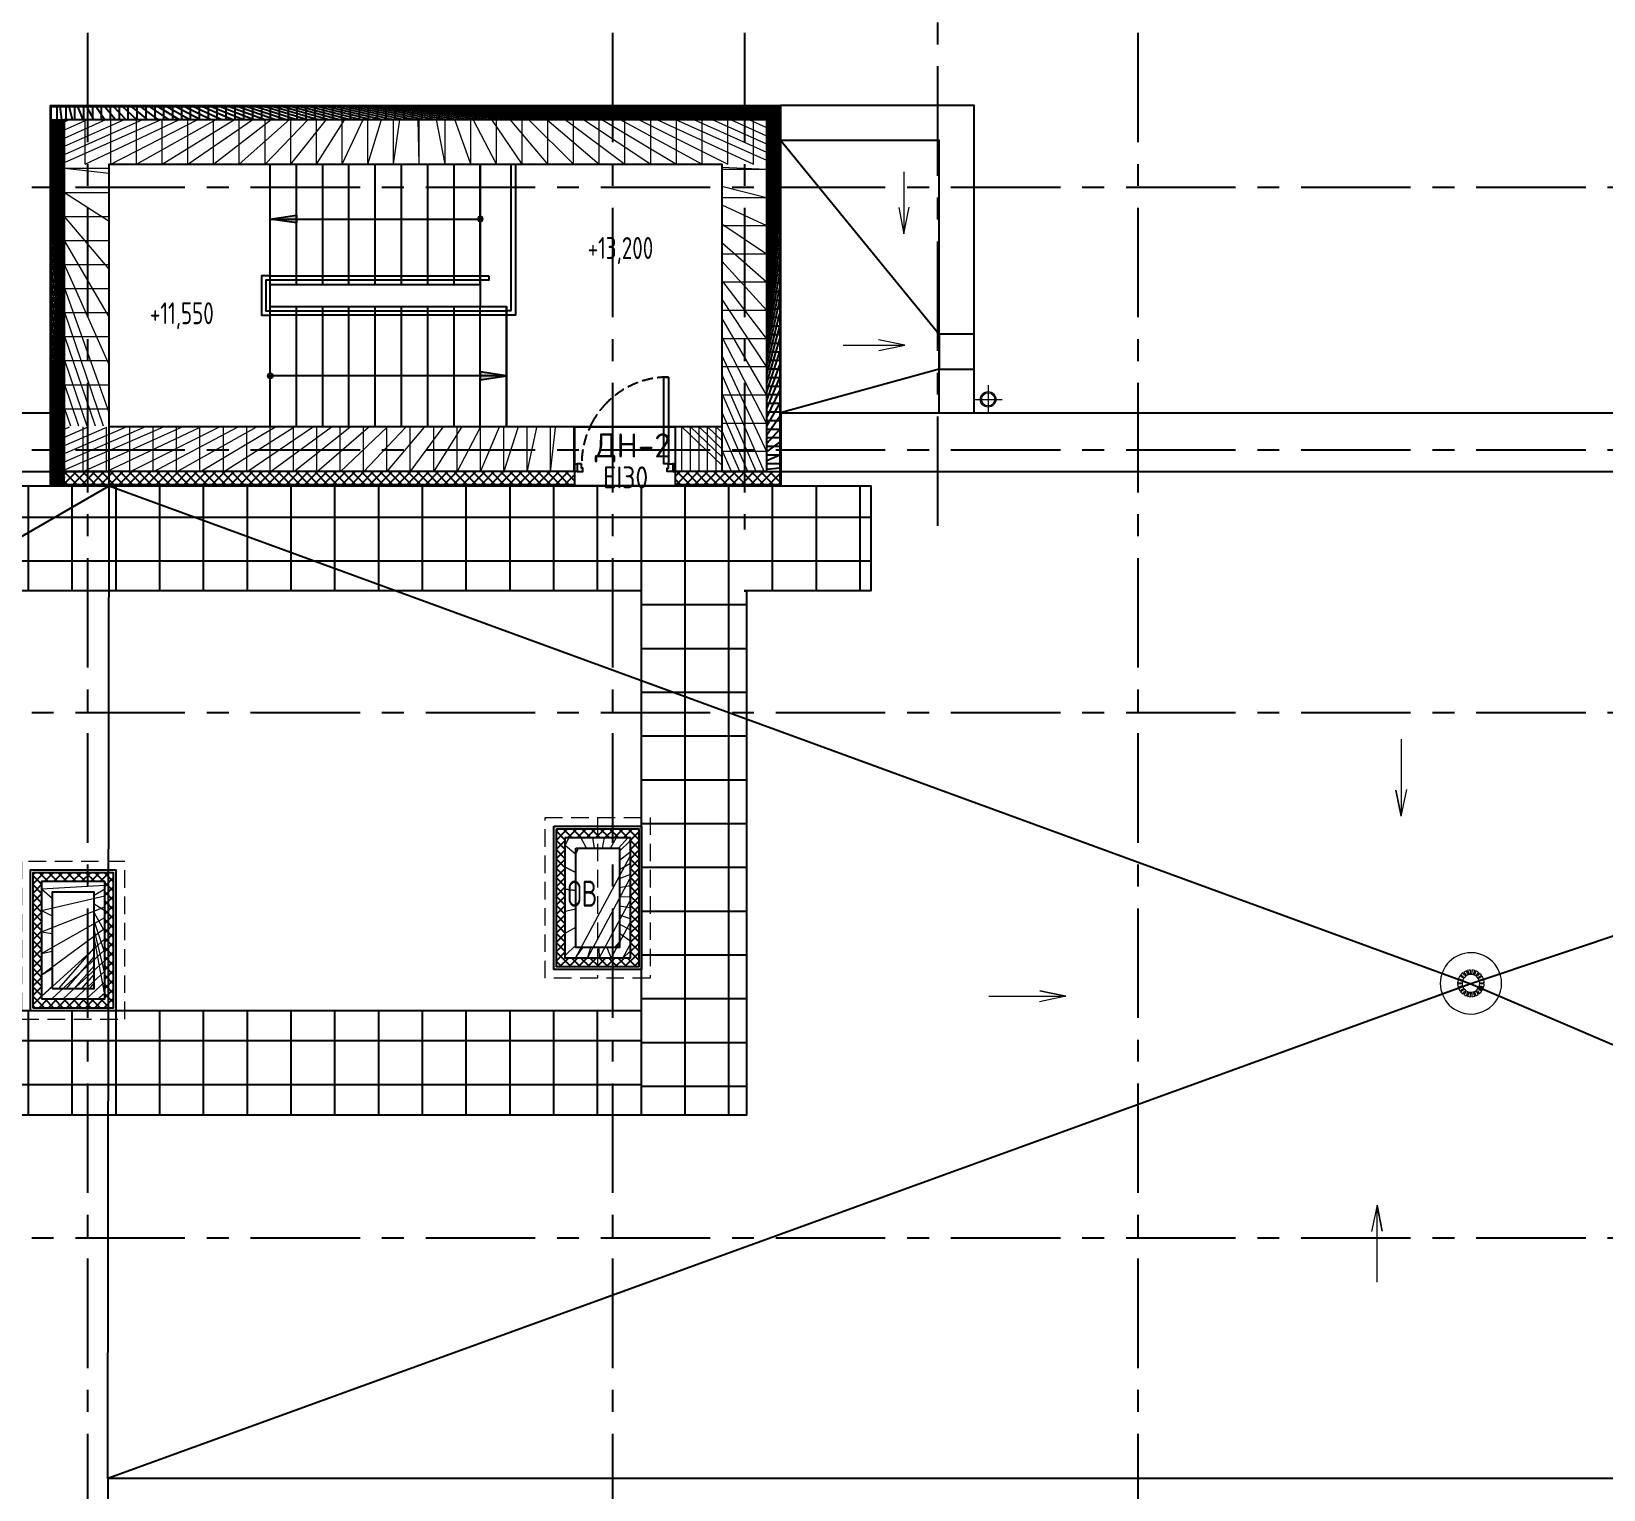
# Model space of a CAD drawing. Header units: millimetres. Extents: x -106726 to 8952771, y -150083 to 686385.
# Drawn here: x 22933 to 40890, y 660520 to 677172 of the extents above; entities that cross this region are included whole.
import ezdxf
from ezdxf import colors
from ezdxf.entities.mleader import LeaderData, LeaderLine
from ezdxf.math import Vec2, Vec3

# ---------------------------------------------------------------- set-up
doc = ezdxf.new("R2010")
doc.units = ezdxf.units.MM
for name, pattern in [('CENTER', [2, 1.25, -0.25, 0.25, -0.25]), ('HIDDEN', [6, 4, -2]), ('ГОСТ 2.303 4', [7, 5, -2, 0])]:
    doc.linetypes.add(name, pattern=pattern)
for name, color, linetype, lineweight in [('18_АР_Водостоки', 7, 'Continuous', 18), ('АР_тонкая линия', 250, 'Continuous', 0), ('ОБОРУДОВАНИЕ', 253, 'Continuous', 5)]:
    doc.layers.add(name, color=color, linetype=linetype, lineweight=lineweight)
doc.styles.add('ICOCPEUR', font='isocpeur.ttf')
doc.styles.add('ISOCPEUR', font='isocpeur.ttf', dxfattribs={"width": 0.7})
doc.styles.add('ISOCPEUR_2', font='isocpeur.ttf', dxfattribs={"width": 0.9, "height": 300})
doc.styles.add('PDF ISOCPEUR', font='isocpeur.ttf')
doc.styles.add('ГОСТ 2.304', font='isocpeur.ttf', dxfattribs={"width": 0.7})
pattern_1 = [(315, (-327915.1145433905, 544794.3175416476), (53.03300858899107, 53.03300858899106), []), (45, (-327915.1145433905, 544794.3175416476), (-53.03300858899105, 53.03300858899107), [])]
pattern_2 = [(90, (480899.0754800076, 687126.5060687058), (-500.0000000000001, 0), []), (180, (480899.0754800076, 687126.5060687058), (-2.842170943040401e-14, -500), [])]

# ---------------------------------------------------------------- blocks, each defined once
blk = doc.blocks.new('A$C6f2de472')
at = {"layer": 'АР_тонкая линия', "color": 8, "ltscale": 100}
for p, q in [((54.57592772785574, -74.7079406324774), (54.57592772785574, -576.5265344174259)), ((54.57592772785574, -576.5265344174259), (20.69524945132434, -407.2409241124988)), ((20.69524945132434, -407.2409241124988), (54.57592772785574, -576.5265344174259)), ((54.57592772785574, -576.5265344174259), (91.53404689393938, -404.1629426884465))]:
    blk.add_line(p, q, dxfattribs=at)
blk = doc.blocks.new('M_Сток крыши - Сетчатый фильтр 380 мм - Слив 200 мм 2-3193379-Кровля')
at = {"layer": 'ОБОРУДОВАНИЕ', "color": 8, "flags": 128}
for points in [[(-152.1267350446647, 9.122306980374313), (-132.0912406071403, 9.122306980374326), (-112.0431549439181, 9.122306980374303)], [(-108.0011237287316, 31.18721417121553), (-127.0242874497429, 37.36821474883533), (-146.0454781264287, 43.54857424549225)], [(-141.9117846506028, 55.55902606483295), (-122.8580928793034, 49.36810632238699), (-103.7927820662061, 43.17341132440949)], [(-93.29816158142222, 62.7083574968748), (-109.4818746132008, 74.46651327549654), (-125.6635339249483, 86.22317693917506)], [(-118.0473051375903, 96.38772613638803), (-101.842131428712, 84.6139782631736), (-85.62792629529227, 72.83366867594135)], [(-69.83589882673962, 88.08991025929144), (-81.59615471404025, 104.2765138426867), (-93.35443870569411, 120.4604033445647)], [(-83.00003154254765, 127.8153150601544), (-71.22933750466267, 111.6143445950117), (-59.45298972975287, 95.40559242844496)], [(-39.9207528530546, 105.0867191707603), (-46.10509601334157, 124.1201703034178), (-52.28803434348071, 143.149297813457)], [(-40.18753608133889, 147.0058568346927), (-34.00116822601166, 127.9661743314419), (-27.81237822599808, 108.9190372333652)], [(-6.349999999993059, 112.2344089592399), (-6.349999999993055, 132.2540697534665), (-6.349999999993071, 152.2676508651532)], [(6.350000000006943, 152.2676508651542), (6.350000000006918, 132.2540697534677), (6.350000000006937, 112.2344089592412)], [(27.81237822601391, 108.9190372333708), (34.00116822602754, 127.9661743314477), (40.18753608135481, 147.0058568346986)], [(52.28803434349719, 143.1492978134647), (46.10509601335808, 124.1201703034257), (39.92075285307115, 105.0867191707683)], [(59.45298972977421, 95.40559242845515), (71.22933750468407, 111.6143445950221), (83.00003154256913, 127.8153150601649)], [(93.35443870571662, 120.4604033445765), (81.5961547140628, 104.2765138426985), (69.83589882676223, 88.08991025930342)], [(85.62792629532089, 72.83366867595203), (101.8421314287408, 84.61397826318435), (118.0473051376191, 96.38772613639888)], [(125.6635339249781, 86.22317693918657), (109.4818746132306, 74.46651327550809), (93.29816158145213, 62.70835749688639)], [(103.792782066241, 43.17341132441629), (122.8580928793384, 49.36810632239381), (141.9117846506378, 55.55902606483986)], [(146.0454781264642, 43.54857424549932), (127.0242874497785, 37.36821474884241), (108.0011237287673, 31.18721417122258)], [(112.0431549439558, 9.122306980374242), (132.091240607178, 9.12230698037424), (152.1267350447024, 9.122306980374237)], [(-112.356954244448, -3.577693019625703), (-132.3584398310157, -3.577693019625699), (-152.3579998314883, -3.577693019625695)], [(-147.4658216370705, -38.46545786676792), (-128.4121298657711, -32.27453812432185), (-109.3468190526738, -26.07984312634433)], [(-105.7061290580764, -38.25048148704755), (-124.7292927790876, -44.43148206466737), (-143.7504834557733, -50.61184156132428)], [(-128.1487984605835, -82.48421335690901), (-111.9436247517052, -70.71046548369449), (-95.7294196182853, -58.93015589646215)], [(-88.46990949618774, -69.35387637452017), (-104.6536225279662, -81.11203215314181), (-120.8352818397137, -92.8686958168203)], [(-95.91116798998836, -118.4348253462578), (-84.14047395210329, -102.233854881115), (-72.3641261771934, -86.02510271454811)], [(-62.19800361705781, -93.63916595362517), (-73.95825950435832, -109.8257695370203), (-85.71654349601214, -126.0096590388982)], [(-53.89547499619336, -142.5518774865482), (-47.70910714086607, -123.5121949832972), (-41.52031714085241, -104.4650578852204)], [(-29.47185625401281, -108.4817714797415), (-35.65619941429974, -127.5152226123989), (-41.83913774443886, -146.5443501224379)], [(-6.349999999993074, -152.2676508652035), (-6.349999999993042, -132.2540697535169), (-6.349999999993062, -112.2344089592902)], [(6.350000000006934, -112.2344089592915), (6.350000000006931, -132.2540697535181), (6.350000000006942, -152.2676508652045)], [(41.83913774445471, -146.5443501224441), (35.65619941431555, -127.515222612405), (29.4718562540286, -108.4817714797474)], [(41.52031714086893, -104.4650578852287), (47.70910714088253, -123.5121949833054), (53.89547499620974, -142.5518774865562)], [(85.71654349603381, -126.009659038909), (73.95825950437997, -109.825769537031), (62.19800361707931, -93.63916595363574)], [(72.3641261772162, -86.02510271456046), (84.14047395212596, -102.2338548811273), (95.91116799001092, -118.4348253462699)], [(120.8352818397427, -92.86869581683132), (104.6536225279952, -81.11203215315281), (88.46990949621667, -69.35387637453108)], [(95.7294196183155, -58.93015589647398), (111.9436247517352, -70.7104654837063), (128.1487984606135, -82.48421335692073)], [(143.7504834558084, -50.61184156133116), (124.7292927791227, -44.43148206467424), (105.7061290581114, -38.25048148705444)], [(109.3468190527096, -26.07984312635145), (128.4121298658068, -32.27453812432894), (147.4658216371062, -38.46545786677496)], [(152.3579998315258, -3.577693019625746), (132.3584398310532, -3.577693019625791), (112.3569542444855, -3.577693019625767)]]:
    blk.add_lwpolyline(points, dxfattribs=at)
at = {"layer": 'ОБОРУДОВАНИЕ', "color": 8}
for centre, radius, start, end in [((1.867945798039727e-11, -2.528863876118112e-11), 350.0000000000003, 359.9999999999996, 179.9999999999998), ((1.884542567571339e-11, -2.517666075618763e-11), 152.4, 163.3962075109842, 176.5683575503843), ((1.884542567571339e-11, -2.517666075618763e-11), 152.3999999999999, 145.5442994120852, 158.6194600011817), ((1.884542567571339e-11, -2.517666075618763e-11), 152.3999999999999, 127.7749788777989, 140.7677499933545), ((1.884542567571339e-11, -2.517666075618763e-11), 112.4139006281505, 175.3453706261629, 179.9999999999995), ((1.884542567571339e-11, -2.517666075618763e-11), 112.4139006281506, 157.4147534860918, 163.8930014678603), ((1.884542567571339e-11, -2.517666075618763e-11), 101.6, 359.9999999999992, 179.9999999999994), ((1.884542567571339e-11, -2.517666075618763e-11), 112.4139006281506, 139.6160726103257, 146.0938257661134), ((1.884542567571339e-11, -2.517666075618763e-11), 152.3999999999999, 110.0656934125596, 122.9986742789652), ((1.884542567571339e-11, -2.517666075618763e-11), 112.4139006281506, 121.92952745044, 128.4066691250171), ((1.884542567571339e-11, -2.517666075618763e-11), 152.3999999999999, 92.38801546327326, 105.2895868495749), ((1.884542567571339e-11, -2.517666075618763e-11), 112.4139006281506, 104.3243310625686, 110.8009781656915), ((1.884542567571339e-11, -2.517666075618763e-11), 112.4139006281505, 86.76177088817388, 93.23822911183754), ((1.884542567571339e-11, -2.517666075618763e-11), 152.4, 74.71041315043354, 87.61198453673569), ((1.884542567571339e-11, -2.517666075618763e-11), 112.4139006281505, 69.1990218343196, 75.67566893744245), ((1.884542567571339e-11, -2.517666075618763e-11), 152.4000000000001, 57.00132572104204, 69.93430658744889), ((1.884542567571339e-11, -2.517666075618763e-11), 112.4139006281505, 51.59333087499237, 58.07047254956947), ((1.884542567571339e-11, -2.517666075618763e-11), 112.4139006281504, 33.90617423389321, 40.38392738968094), ((1.884542567571339e-11, -2.517666075618763e-11), 152.4000000000001, 39.2322500066509, 52.2250211222084), ((1.884542567571339e-11, -2.517666075618763e-11), 112.4139006281505, 16.10699853214306, 22.58524651391154), ((1.884542567571339e-11, -2.517666075618763e-11), 112.4139006281506, 359.9999999999989, 4.654629373836194), ((1.884542567571339e-11, -2.517666075618763e-11), 152.4000000000001, 21.38053999882107, 34.45570058792016), ((1.884542567571339e-11, -2.517666075618763e-11), 152.4, 3.43164244961575, 16.60379248901856), ((1.867945798039727e-11, -2.528863876118112e-11), 350.0000000000003, 179.9999999999998, 359.9999999999989), ((1.874390688234167e-11, -2.517666075618763e-11), 152.4, 181.345180730763, 194.6194600011786), ((1.874390688234167e-11, -2.517666075618763e-11), 152.4000000000001, 199.3962075109811, 212.7677499933488), ((1.874390688234167e-11, -2.517666075618763e-11), 152.4000000000001, 217.5442994120796, 230.9986742789577), ((1.874390688234167e-11, -2.517666075618763e-11), 112.4139006281506, 179.999999999999, 181.823807644696), ((1.874390688234167e-11, -2.517666075618763e-11), 112.4139006281505, 193.4147534860877, 199.8930014678562), ((1.874390688234167e-11, -2.517666075618763e-11), 101.6, 179.9999999999994, 359.9999999999989), ((1.874390688234167e-11, -2.517666075618763e-11), 112.4139006281505, 211.6160726103183, 218.093825766106), ((1.874390688234167e-11, -2.517666075618763e-11), 152.4, 235.7749788777913, 249.2895868495662), ((1.874390688234167e-11, -2.517666075618763e-11), 112.4139006281504, 229.9295274504297, 236.4066691250069), ((1.874390688234167e-11, -2.517666075618763e-11), 152.4, 254.0656934125508, 267.6119845367264), ((1.874390688234167e-11, -2.517666075618763e-11), 112.4139006281505, 248.3243310625568, 254.8009781656796), ((1.874390688234167e-11, -2.517666075618763e-11), 112.4139006281505, 266.7617708881618, 273.2382291118254), ((1.874390688234167e-11, -2.517666075618763e-11), 152.3999999999999, 272.388015463264, 285.9343065874401), ((1.874390688234167e-11, -2.517666075618763e-11), 112.4139006281506, 285.1990218343078, 291.6756689374307), ((1.874390688234167e-11, -2.517666075618763e-11), 152.3999999999999, 290.7104131504247, 304.2250211222008), ((1.874390688234167e-11, -2.517666075618763e-11), 112.4139006281506, 303.5933308749821, 310.0704725495593), ((1.874390688234167e-11, -2.517666075618763e-11), 112.4139006281506, 321.9061742338857, 328.3839273896735), ((1.874390688234167e-11, -2.517666075618763e-11), 152.3999999999999, 309.0013257210344, 322.4557005879145), ((1.874390688234167e-11, -2.517666075618763e-11), 112.4139006281506, 340.106998532139, 346.5852465139075), ((1.874390688234167e-11, -2.517666075618763e-11), 112.4139006281505, 358.1761923553028, 359.9999999999989), ((1.874390688234167e-11, -2.517666075618763e-11), 152.3999999999999, 327.2322500066453, 340.6037924890154), ((1.874390688234167e-11, -2.517666075618763e-11), 152.4, 345.3805399988179, 358.6548192692363)]:
    blk.add_arc(centre, radius, start, end, dxfattribs=at)
blk = doc.blocks.new('*U317')
h = blk.add_hatch(color=8)
h.dxf.hatch_style = 1
edge = h.paths.add_edge_path()
edge.add_arc((0, 0), 27.57096445283373, 359.64, 719.6400000000001)
h = blk.add_hatch(color=8)
h.dxf.hatch_style = 1
h.paths.add_polyline_path([(2099.999999999992, -44.26795582287014), (2099.999999999992, 44.2679558226373), (2399.999999999992, 0)])
at = {"color": 8}
blk.add_line((2399.999999999992, 0), (0, 0), dxfattribs=at)
blk.add_lwpolyline([(2099.999999999992, 44.2679558226373), (2099.999999999992, -44.26795582287014), (2399.999999999992, 0), (2099.999999999992, 44.2679558226373)], dxfattribs=at)
blk.add_circle((0, 0), 27.57096445283373, dxfattribs=at)
blk = doc.blocks.new('*U318')
h = blk.add_hatch(color=8)
h.dxf.hatch_style = 1
edge = h.paths.add_edge_path()
edge.add_arc((0, 0), 27.57096445283373, 359.64, 719.6400000000001)
h = blk.add_hatch(color=8)
h.dxf.hatch_style = 1
h.paths.add_polyline_path([(2398.329692886415, -44.26795582287014), (2398.329692886415, 44.2679558226373), (2698.329692886415, 0)])
at = {"color": 8}
blk.add_line((2698.329692886415, 0), (0, 0), dxfattribs=at)
blk.add_lwpolyline([(2398.329692886415, 44.2679558226373), (2398.329692886415, -44.26795582287014), (2698.329692886415, 0), (2398.329692886415, 44.2679558226373)], dxfattribs=at)
blk.add_circle((0, 0), 27.57096445283373, dxfattribs=at)
blk = doc.blocks.new('_DotSmall')
at = {"color": 8, "linetype": 'ByBlock', "const_width": 0.5}
blk.add_lwpolyline([(-0.0625, 0, 1), (0.0625, 0, 1)], format="xyb", close=True, dxfattribs=at)
blk = doc.blocks.new('дверь металл1_преобразован_в_статический_25')
at = {"color": 8}
for points in [[(0, 0), (20, -2.906988696383495e-15), (20.00000000000001, 69.99999999999727), (1.017446043734183e-14, 69.99999999999727)], [(60, -8.720966089150483e-15), (20, -2.906988696383495e-15), (20.00000000000001, 69.99999999999727), (70, 69.99999999999727), (70.00000000000003, 39.99999999999999), (60.00000000000001, 39.99999999999089)], [(59.99999999999358, -779.9999999999909), (60, 9.086226051640133e-12), (99.9999999999909, 9.080412074247366e-12), (99.99999999998815, -779.9999999999909)], [(840, -2.877703828499986e-12), (880, -2.883517805892753e-12), (880, 69.99999999999442), (830, 69.9999999999944), (830, 39.99999999999712), (840, 39.99999999998802)], [(900, -2.886424794589137e-12), (880, -2.883517805892753e-12), (880, 69.99999999999442), (900, 69.99999999999439)]]:
    blk.add_lwpolyline(points, close=True, dxfattribs=at)
at = {"color": 8, "linetype": 'ГОСТ 2.303 4', "ltscale": 20}
for centre, start, end in [((59.99999999996495, 1.432045261082039e-11), 330.0000000000001, 1.057255354117103e-12), ((59.99999999996845, 4.042872454068628e-11), 314.9999999999994, 329.9999999999988), ((59.99999999998931, 4.447217112182948e-11), 270.0000000000007, 315)]:
    blk.add_arc(centre, 780.0000000000351, start, end, dxfattribs=at)
blk = doc.blocks.new('A$C1f3596d3')
at = {"layer": 'АР_тонкая линия', "color": 8, "ltscale": 100}
for p, q in [((-705.4581684663426, -134.1654006506724), (0, -134.1654006507306)), ((0, -134.1654006507306), (-301.0970464455895, -71.90486985704047)), ((-298.0691243647016, -189.8405009356502), (0, -134.1654006507306))]:
    blk.add_line(p, q, dxfattribs=at)
blk = doc.blocks.new('A$C28161c4d')
at = {"layer": 'АР_тонкая линия', "color": 8, "ltscale": 100}
for p, q in [((537.9767966398504, 158.306513834832), (236.8797501942609, 220.5670446285221)), ((-167.4813718264922, 158.3065138348902), (537.9767966398504, 158.306513834832)), ((239.9076722751488, 98.27470205977443), (537.9767966398504, 158.306513834832))]:
    blk.add_line(p, q, dxfattribs=at)
blk = doc.blocks.new('A$Cbcf6c787')
at = {"layer": '18_АР_Водостоки', "color": 8}
for p, q in [((-161.9729020617669, 0), (161.9729020617669, 0)), ((0, 161.9729020618834), (0, -161.9729020618834))]:
    blk.add_line(p, q, dxfattribs=at)
for radius in [88.3033246983716, 75]:
    blk.add_circle((0, 0), radius, dxfattribs=at)

msp = doc.modelspace()

# ---------------------------------------------------------------- hatches: boundary and pattern name
h = msp.add_hatch()
h.set_pattern_fill('ANSI37', color=256, scale=600, angle=270)
h.set_pattern_definition([(315, (-936172898.4294969, 8364058982.5), (53.03300858899107, 53.03300858899106), []), (44.99999999999999, (-936172898.4294969, 8364058982.5), (-53.03300858899105, 53.03300858899107), [])])
h.paths.add_polyline_path([(23158.89326688694, 676316.0451251422), (31480.98351717088, 676316.0451251422), (31480.98351717088, 676165.0000000002), (23158.89326688694, 676165.0000000002)])
h = msp.add_hatch()
h.set_pattern_fill('ANSI37', color=256, scale=600, angle=270)
h.set_pattern_definition([(315, (-936173198.4294969, 8364058982.5), (53.03300858899107, 53.03300858899106), []), (44.99999999999999, (-936173198.4294969, 8364058982.5), (-53.03300858899105, 53.03300858899107), [])])
h.paths.add_polyline_path([(23309.93838439928, 676165.7523705827), (23309.93838439928, 671993.9548748578), (23158.89326688694, 671993.9548748578), (23158.89326688694, 676165.7523705827)])
at = {"lineweight": 5}
h = msp.add_hatch(dxfattribs=at)
h.set_pattern_fill('ANSI32', color=256, scale=500, angle=270, style=0)
h.set_pattern_definition([(315, (-936172898.4294969, 8364058982.5), (132.5825214724777, 132.5825214724777), []), (315, (-936172898.4294969, 8364058894.111652), (132.5825214724777, 132.5825214724777), [])])
h.paths.add_polyline_path([(23309.93839202868, 675655), (23309.93839202868, 676165.0000000002), (31329.93839202914, 676165.0000000002), (31329.93839202914, 675655)])
h = msp.add_hatch()
h.set_pattern_fill('ANSI37', color=256, scale=600, angle=270)
h.set_pattern_definition([(315, (-936165017.3843718, 8364058821.454875), (53.03300858899107, 53.03300858899106), []), (44.99999999999999, (-936165017.3843718, 8364058821.454875), (-53.03300858899105, 53.03300858899107), [])])
h.paths.add_polyline_path([(31480.98351717088, 676163.9548748583), (31480.98351717088, 672144.8373870747), (31330.98351717088, 672144.8373870747), (31330.98351717088, 676163.9548748583)])
h = msp.add_hatch(dxfattribs=at)
h.set_pattern_fill('ANSI32', color=256, scale=500, angle=270, style=0)
h.set_pattern_definition([(315, (-936173198.4294969, 8364058481.317542), (132.5825214724777, 132.5825214724777), []), (315, (-936173198.4294969, 8364058392.929194), (132.5825214724777, 132.5825214724777), [])])
h.paths.add_polyline_path([(23314.93839202868, 672664.8175416475), (23309.93839202868, 675663.8175416475), (23819.93839202868, 675663.8175416475), (23824.93839202868, 672664.8175416475)])
h = msp.add_hatch(dxfattribs=at)
h.set_pattern_fill('ANSI32', color=256, scale=500, angle=270, style=0)
h.set_pattern_definition([(315, (-936165688.4294969, 8364058481.317542), (132.5825214724777, 132.5825214724777), []), (315, (-936165688.4294969, 8364058392.929194), (132.5825214724777, 132.5825214724777), [])])
h.paths.add_polyline_path([(30819.93839202868, 672144.9999999998), (30819.93839202868, 675663.8175416475), (31329.93839202914, 675663.8175416475), (31329.93839202891, 672144.9999999998)])
h = msp.add_hatch(dxfattribs=at)
h.set_pattern_fill('ANSI32', color=256, scale=500, angle=270, style=0)
h.set_pattern_definition([(315, (-936172898.4294969, 8364055472.5), (132.5825214724777, 132.5825214724777), []), (315, (-936172898.4294969, 8364055384.111652), (132.5825214724777, 132.5825214724777), [])])
h.paths.add_polyline_path([(23309.93839202868, 672144.9999999998), (23309.93839202868, 672655), (29140.93545660935, 672650.0000000002), (29140.93545660935, 672139.9999999998)])
h = msp.add_hatch(dxfattribs=at)
h.set_pattern_fill('ANSI32', color=256, scale=500, angle=270, style=0)
h.set_pattern_definition([(315, (-936166224.259521, 8364055481.328187), (132.5825214724777, 132.5825214724777), []), (315, (-936166224.259521, 8364055392.939839), (132.5825214724777, 132.5825214724777), [])])
h.paths.add_polyline_path([(30284.10836787522, 672144.9999999998), (30284.10836787522, 672655), (30819.70228494192, 672655), (30819.70228494192, 672144.9999999998)])
at = {"ltscale": 120}
h = msp.add_hatch(dxfattribs=at)
h.set_pattern_fill('ANSI37', color=256, scale=4000, angle=45, double=1)
h.set_pattern_definition(pattern_2)
h.paths.add_polyline_path([(22268.88545660954, 670782.3175416475), (22270.13936174801, 671983.9548748578), (32523.01240917877, 671983.9548748578), (32521.75850404007, 670782.3175416475)])
h = msp.add_hatch()
h.set_pattern_fill('ANSI37', color=256, scale=600, angle=270)
h.set_pattern_definition(pattern_1)
h.paths.add_polyline_path([(23306.38545660954, 671993.9548748578), (23307.63936174801, 672144.9999999998), (29141.56240917882, 672144.9999999998), (29140.30850404035, 671993.9548748578)])
h = msp.add_hatch()
h.set_pattern_fill('ANSI37', color=256, scale=600, angle=270)
h.set_pattern_definition(pattern_1)
h.paths.add_polyline_path([(30284.10836787522, 671993.9548748578), (30284.10836787522, 672144.9999999998), (31480.98351717088, 672144.9999999998), (31480.98351717088, 671993.9548748578)])
h = msp.add_hatch(dxfattribs=at)
h.set_pattern_fill('ANSI37', color=256, scale=4000, angle=45, double=1)
h.set_pattern_definition(pattern_2)
h.paths.add_polyline_path([(31099.56791496184, 664795.5128148801), (29901.88545660954, 664795.8262911648), (29901.88545660954, 670947.47427979), (31099.56791496184, 670947.1608035052)])
h = msp.add_hatch()
h.set_pattern_fill('ANSI37', color=256, scale=600, angle=180)
h.set_pattern_definition([(225, (-351586.2120775301, 550996.8385608706), (53.03300858899106, -53.03300858899107), []), (315, (-351586.2120775301, 550996.8385608706), (53.03300858899107, 53.03300858899105), [])])
h.paths.add_polyline_path([(28928.84203791246, 668066.0904335377), (28929.86850562226, 666489.9172079372), (29869.35409174394, 666489.9172079372), (29868.32762403437, 668066.0904335377)])
h.paths.add_polyline_path([(29029.35527176736, 667966.0904335377), (29768.84085788904, 667966.0904335377), (29769.38962495886, 666589.9172079372), (29029.90403883718, 666589.9172079372)], flags=16)
h.paths.add_polyline_path([(30416.7879224699, 667072.2839290327), (30473.76576473238, 667596.3385608706)])
at = {"lineweight": 5}
h = msp.add_hatch(dxfattribs=at)
h.set_pattern_fill('ANSI32', color=256, scale=500, angle=180, style=0)
h.set_pattern_definition([(225, (8363403225.602397, 936857409.5403042), (132.5825214724777, -132.5825214724777), []), (225, (8363403137.214049, 936857409.5403042), (132.5825214724777, -132.5825214724777), [])])
h.paths.add_polyline_path([(29029.35527176736, 667966.0904335377), (29030.3817394767, 666589.9172079372), (29767.8143901797, 666589.9172079372), (29766.7879224699, 667966.0904335377)])
h.paths.add_polyline_path([(29149.35527176736, 667846.0904335377), (29648.84085788904, 667846.0904335377), (29648.84085788904, 666709.9172079372), (29149.35527176736, 666709.9172079372)], flags=16)
h.paths.add_polyline_path([(30650.74360699533, 667224.3931927083), (30650.74360699533, 667612.3931927083)])
h = msp.add_hatch()
h.set_pattern_fill('ANSI37', color=256, scale=600, angle=180)
h.set_pattern_definition([(225, (-357567.845076732, 550493.56813823), (53.03300858899106, -53.03300858899107), []), (315, (-357567.845076732, 550493.56813823), (53.03300858899107, 53.03300858899105), [])])
h.paths.add_polyline_path([(22947.20903871069, 667562.8200108972), (22948.23550642002, 666022.491964411), (23870.45162588358, 666022.491964411), (23869.42515817401, 667562.8200108972)])
h.paths.add_polyline_path([(23047.72227256536, 667462.8200108972), (23769.93839202868, 667462.8200108972), (23769.93839202868, 666122.491964411), (23047.72227256536, 666122.491964411)], flags=16)
h.paths.add_polyline_path([(24435.15492326813, 666569.0135063922), (24492.13276553061, 667093.0681382299)])
h = msp.add_hatch(dxfattribs=at)
h.set_pattern_fill('ANSI32', color=256, scale=500, angle=180, style=0)
h.set_pattern_definition([(225, (8363397243.969398, 936856906.2698815), (132.5825214724777, -132.5825214724777), []), (225, (8363397155.58105, 936856906.2698815), (132.5825214724777, -132.5825214724777), [])])
h.paths.add_polyline_path([(23047.72227256536, 667462.8200108972), (23048.74874027492, 666122.491964411), (23769.93839202868, 666122.491964411), (23769.93839202868, 667462.8200108972)])
h.paths.add_polyline_path([(23167.72227256536, 667342.8200108972), (23649.93839202868, 667342.8200108972), (23649.93839202868, 666242.491964411), (23167.72227256536, 666242.491964411)], flags=16)
h.paths.add_polyline_path([(24669.11060779332, 666721.1227700678), (24669.11060779332, 667109.1227700678)])
at = {"ltscale": 120}
h = msp.add_hatch(dxfattribs=at)
h.set_pattern_fill('ANSI37', color=256, scale=4000, angle=45, double=1)
h.set_pattern_definition([(90, (480899.0754800076, 687147.2345754013), (-500.0000000000001, 0), []), (180, (480899.0754800076, 687147.2345754013), (-2.842170943040401e-14, -500), [])])
h.paths.add_polyline_path([(16183.88545660954, 664795.0460483432), (16184.19893289404, 665992.7285066952), (29902.04219475202, 665992.7285066952), (29901.72871846706, 664795.046048343)])

# ---------------------------------------------------------------- linework, layer by layer
at = {"linetype": 'CENTER', "ltscale": 1000}
for p, q in [((23571.19366451586, 679157.4669364591), (23571.19366451586, 624538.442093527)), ((29571.19366451586, 679157.4669364591), (29571.19366451609, 624538.442093527)), ((31076.19366451586, 679157.4669364591), (31076.19366451586, 671483.1965892094)), ((33286.19366451586, 671524.5967164792), (33286.19366451586, 679156.0160800125)), ((35571.19366451586, 679157.4669364591), (35571.19366451609, 624538.442093527)), ((-12563.75553944497, 675395), (70614.64651527419, 675395)), ((-12563.75553944497, 672395), (70614.64651527419, 672395)), ((-12563.75553944497, 669395), (70614.64651527419, 669395)), ((-12563.75553944497, 663395), (70614.64651527419, 663395))]:
    msp.add_line(p, q, dxfattribs=at)
at = {"ltscale": 100}
for p, q in [((31490.98351717088, 675925.0624471288), (33299.93908083066, 673713.2378124981)), ((25959.93839047058, 674280.0106448524), (25959.93839047058, 675655.0106448524)), ((26259.93839047058, 674280.0106448524), (26259.93839047058, 675655.0106448524)), ((26559.93839047058, 674280.0106448524), (26559.93839047058, 675655.0106448524)), ((26859.93839047058, 674280.0106448524), (26859.93839047058, 675655.0106448524)), ((27159.93839047058, 674280.0106448524), (27159.93839047058, 675655.0106448524)), ((27459.93839047058, 674280.0106448524), (27459.93839047058, 675655.0106448524)), ((27759.93839047058, 674280.0106448524), (27759.93839047058, 675655.0106448524)), ((28059.93839047058, 674280.0106448524), (28059.93839047058, 675655.0106448524)), ((25659.93839047058, 673905.0106448526), (25659.93839047058, 674405.0106448524)), ((28059.93839047058, 674280.0106448524), (28059.93839047058, 674030.0106448526)), ((25959.93839047058, 672655.0106448524), (25959.93839047058, 674030.0106448526)), ((26259.93839047058, 672655.0106448526), (26259.93839047058, 674030.0106448526)), ((26559.93839047058, 672655.0106448526), (26559.93839047058, 674030.0106448526)), ((26859.93839047058, 672655.0106448526), (26859.93839047058, 674030.0106448526)), ((27159.93839047058, 672655.0106448526), (27159.93839047058, 674030.0106448526)), ((27459.93839047058, 672655.0106448526), (27459.93839047058, 674030.0106448526)), ((27759.93839047058, 672655.0106448526), (27759.93839047058, 674030.0106448526)), ((28059.93839047058, 672655.0106448526), (28059.93839047058, 674030.0106448526)), ((28359.93839047058, 673905.0106448526), (28359.93839047058, 674030.0106448526)), ((28359.93839047058, 672655.0106448526), (28359.93839047058, 673905.0106448526)), ((33299.93908083066, 673315.4228787827), (31489.72689973097, 672815.0312379531)), ((8569.938392028678, 663144.9999999998), (23819.72833317006, 671983.9548748578)), ((23804.93839202868, 660645), (23819.93839202891, 672144.9999999986)), ((23819.72833317006, 671983.954874858), (39375.89591885405, 666296.3175416475)), ((56829.93206545757, 672144.8581927642), (39375.89591885405, 666296.3175416475)), ((39375.89591885405, 666296.3175416475), (23804.93839202868, 660645)), ((39375.89591885405, 666296.3175416475), (52570.452805907, 660645.0000000014))]:
    msp.add_line(p, q, dxfattribs=at)
at = {"linetype": 'HIDDEN', "lineweight": 5, "ltscale": 50}
msp.add_line((29399.64683189802, 668196.0915969342), (29399.64683189802, 666359.9160445407), dxfattribs=at)
at = {"ltscale": 100}
for points in [[(5149.938392028445, 675815.0000000002), (14989.93839202845, 675815.0000000002), (14989.93839202868, 672815), (23149.93839202868, 672815), (23149.93839202868, 676325.0000000002), (31490.48624292621, 676325.0000000002), (31489.93839202868, 672815), (57499.93839203333, 672814.9999999877)], [(29140.93545660935, 671993.9548748578), (23158.89326688694, 671993.9548748578), (23158.89326688694, 676316.0451251422), (31480.98351717088, 676316.0451251422), (31480.98351717088, 671993.9548748578), (30284.38545660954, 671993.9548748578)], [(29140.93545660935, 672144.9999999998), (23309.93839202868, 672144.9999999998), (23309.93839202868, 676165.0000000002), (31329.93839202914, 676165.0000000002), (31329.93839202914, 672144.9999999998), (30284.38545660954, 672144.9999999998)], [(28359.93839047058, 675655), (28410.24038643972, 675655), (28410.24038643949, 673980.0106448526), (28359.93839047058, 673980.0106448526)], [(28360.08938845526, 675654.9966845226), (28460.39138442418, 675654.9966845226), (28460.24038643995, 673930.666343536), (28359.93839047058, 673930.6663435358)], [(25659.93839047058, 674379.6166674958), (25559.6363945012, 674379.6166674958), (25559.6363945012, 673930.6772052539), (25659.93839047058, 673930.6772052539)], [(25659.93839047058, 674330.2725607031), (25609.63639450143, 674330.2725607031), (25609.63639450166, 673980.0106448524), (25664.35584443575, 673980.0106448524)], [(28158.38545660954, 674380.2725607033), (28158.38545660954, 674330.2725607033), (25659.93839047058, 674330.2725607033)], [(25659.93839047058, 674379.6166674958), (28158.38545660954, 674379.6166674958)], [(28359.93839047058, 673980.66653806), (28359.93839047058, 673930.66653806), (25659.93839047058, 673930.6770107299)], [(25659.93839047058, 673980.0106448524), (28359.93839047058, 673980.0106448526)], [(31490.93728400068, 672815.0311961791), (31490.93728400068, 671983.9548748578), (23149.93839202868, 671983.9548748578), (23149.93839202868, 672815)], [(29901.88545660954, 670782.3175416475), (22268.88545660954, 670782.3175416475), (22268.88545660954, 671983.9548748578), (32522.38545660954, 671983.9548748578), (32522.38545660954, 670782.3175416475), (31074.93839202868, 670782.3175416475)], [(29901.88545660954, 665992.7285066955), (29901.88545660954, 670782.3175416475)], [(31074.93839202868, 670782.3175416475), (31099.56791496184, 670782.3175416475), (31099.56791496184, 664795.6695530224), (29901.88545660954, 664795.6695530224)], [(23167.72227256536, 666242.491964411), (23649.93839202868, 666242.491964411), (23649.93839202868, 667342.8200108972), (23167.72227256536, 667342.8200108972), (23167.72227256536, 666242.491964411)], [(16183.88545660954, 665992.7285066952), (16183.88545660954, 665992.7285066955), (29901.88545660954, 665992.7285066955)], [(29901.88545660954, 664795.046048343), (16183.88545660954, 664795.046048343)]]:
    msp.add_lwpolyline(points, dxfattribs=at)
for points in [[(31489.93839202868, 672815), (33699.93922060169, 672814.9999999991), (33699.93839202868, 676325.0000000002), (31490.48624292621, 676325.0000000002)], [(31489.72689973097, 672815.0312379531), (33299.93912617769, 672814.968762046), (33299.93848645315, 675925.0000000002), (31490.14988432685, 675925.0624759067)], [(23819.93839202891, 675655), (30819.93839202868, 675655), (30819.93839202868, 672655), (23819.93839202891, 672655)], [(25659.93839047058, 675655.0106448524), (28059.93839047058, 675655.0106448524), (28059.93839047058, 674280.0106448524), (25659.93839047058, 674280.0106448524)], [(25659.93839047058, 674030.0106448526), (28359.93839047058, 674030.0106448526), (28359.93839047058, 672655.0106448526), (25659.93839047058, 672655.0106448526)], [(33299.93908083066, 673315.4228787827), (33699.93906639796, 673315.4228787827), (33699.93906639796, 673713.2378124981), (33299.93908083066, 673713.2378124981)], [(29140.93545660935, 672655), (30284.38545660954, 672655), (30284.38545660954, 671983.9548748578), (29140.93545660935, 671983.9548748578)], [(28899.35410837084, 668096.0915969342), (29899.93955542543, 668096.0915969342), (29899.93955542543, 666459.9160445407), (28899.35410837084, 666459.9160445407)], [(28929.35527176736, 668066.0904335377), (29869.93839202891, 668066.0904335377), (29869.93839202891, 666489.9172079372), (28929.35527176736, 666489.9172079372)], [(29029.35527176736, 667966.0904335377), (29769.93839202891, 667966.0904335377), (29769.93839202891, 666589.9172079372), (29029.35527176736, 666589.9172079372)], [(29149.35527176736, 667846.0904335377), (29649.93839202891, 667846.0904335377), (29649.93839202891, 666709.9172079372), (29149.35527176736, 666709.9172079372)], [(22918.14620490605, 665992.491964411), (23899.93839202868, 665992.491964411), (23899.93839202868, 667592.8200108972), (22917.72227256536, 667592.8200108972)], [(22947.72227256536, 666022.491964411), (23869.93839202868, 666022.491964411), (23869.93839202868, 667562.8200108972), (22947.72227256536, 667562.8200108972)], [(23047.72227256536, 666122.491964411), (23769.93839202868, 666122.491964411), (23769.93839202868, 667462.8200108972), (23047.72227256536, 667462.8200108972)]]:
    msp.add_lwpolyline(points, close=True, dxfattribs=at)
for points in [[(-110.1827773437835, 627479.9999999942), (-110.1827773437835, 651645.0000000002), (-6180.061607970856, 651645), (-6180.061607971787, 663145), (-2612.823930462822, 663145.0000000002), (-2613.016429462936, 663960.0222572887, -0.1810559495822377), (-230.0553368348628, 669194.9937288635, -0.1811806168331762), (5009.286642137915, 671578.3214633649), (5819.938392028445, 671578.3214633649), (5819.938392028445, 675145), (14319.93839202845, 675145), (14319.93839202845, 672145), (23819.93839202868, 672144.9999999998), (23819.93839202868, 675655.0106448526), (30820.215480763, 675654.9893551471), (30819.66130329459, 672144.836903071), (56829.93206545757, 672144.8581927642)], [(53319.93839202868, 660645.0000000014), (23804.93839202868, 660645), (23804.93839202868, 659705, -0.1713588119262615), (21273.49956363905, 654042.5562528474, -0.1904546233486775), (15078.17040573829, 651163.6914955657), (14319.81722265691, 651163.6914955657), (14319.81722265622, 646659.9999999991), (17449.81722263689, 646660.0000000009), (17449.81722267577, 643730.0000000019), (18329.86266838061, 643730.0000000019)]]:
    msp.add_lwpolyline(points, format="xyb", dxfattribs=at)
at = {"linetype": 'HIDDEN', "lineweight": 5, "ltscale": 50}
for points in [[(28799.35410837084, 668196.0915969342), (29999.93955542543, 668196.0915969342), (29999.93955542543, 666359.9160445407), (28799.35410837084, 666359.9160445407)], [(22817.72227256536, 665892.491964411), (23999.93839202868, 665892.491964411), (23999.93839202868, 667692.8200108972), (22817.72227256536, 667692.8200108972)]]:
    msp.add_lwpolyline(points, close=True, dxfattribs=at)

# ---------------------------------------------------------------- block references
at = {"ltscale": 100, "rotation": 270}
msp.add_blockref('A$C1f3596d3', (33031.592447025, 674862.4156315993), dxfattribs=at)
at = {"ltscale": 100, "xscale": -1}
msp.add_blockref('*U317', (28059.93839047058, 675030.0106448524), dxfattribs=at)
at = {"ltscale": 100}
for name, p in [('A$C28161c4d', (32372.63828991912, 673430.037143514)), ('*U318', (25661.60869758436, 673239.2120483839)), ('A$Cbcf6c787', (33860.48342941515, 672970.2000595273))]:
    msp.add_blockref(name, p, dxfattribs=at)
at = {"ltscale": 75, "xscale": 1.2705, "yscale": 1.2705, "zscale": 1.2705, "rotation": 180}
msp.add_blockref('дверь металл1_преобразован_в_статический_25', (30284.38545660954, 672233.9349999998), dxfattribs=at)
at = {"ltscale": 100, "xscale": 1.754367527776944, "yscale": 1.754367527776944, "zscale": 1.754367527776944}
msp.add_blockref('A$C6f2de472', (38481.63922120538, 669222.6018782516), dxfattribs=at)
at = {"rotation": 270}
msp.add_blockref('M_Сток крыши - Сетчатый фильтр 380 мм - Слив 200 мм 2-3193379-Кровля', (39375.88545660768, 666300.891871393), dxfattribs=at)
at = {"ltscale": 100, "zscale": 1.754367527776944}
for p, xscale, yscale, rotation in [((33737.53105577873, 666250.5344527902), -1.754367527776948, 1.754367527776948, 90), ((38399.55075408984, 662756.945699349), 1.754367527776944, 1.754367527776944, 180)]:
    msp.add_blockref('A$C6f2de472', p, dxfattribs=dict(at, xscale=xscale, yscale=yscale, rotation=rotation))

# ---------------------------------------------------------------- texts
at = {"lineweight": 0, "insert": (29367.58620702475, 672249.9248401576, 3.923503224606709), "char_height": 275.4230769230776, "attachment_point": 7, "rotation": 0.0022126371642644505, "style": 'PDF ISOCPEUR'}
msp.add_mtext('ДН-2', dxfattribs=at)
at = {"ltscale": 100, "insert": (29719.55545262294, 672079.401687078), "char_height": 250, "width": 1520.109434434189, "attachment_point": 5, "style": 'ГОСТ 2.304'}
msp.add_mtext('{\\W0.85;EI30}', dxfattribs=at)
at = {"ltscale": 100, "insert": (29224.32382976171, 667324.833506128), "char_height": 300, "attachment_point": 5, "line_spacing_factor": 0.7, "style": 'ICOCPEUR'}
msp.add_mtext('\\A1;{\\W0.7;ОВ}', dxfattribs=at)

# ---------------------------------------------------------------- leaders
ml = msp.add_multileader_mtext('Standard')
ml.set_content('+13,200', color=8, style='ISOCPEUR')
ml.set_leader_properties(color=8, linetype='Continuous', lineweight=-1)
ml.set_arrow_properties(name='DOTSMALL')
ml.build(insert=Vec2(0, 0))
ml.multileader.update_dxf_attribs({"has_text_frame": 1, "text_left_attachment_type": 4, "text_right_attachment_type": 4, "dogleg_length": 100, "arrow_head_size": 180})
ctx = ml.context
ctx.base_point, ctx.char_height, ctx.arrow_head_size, ctx.landing_gap_size, ctx.plane_origin = Vec3(29236.52965455246, 674490.5162810248), 250, 180, 50, Vec3(27075.31728448393, 673899.2707075395)
ctx.left_attachment, ctx.right_attachment = 4, 4
notes = []
notes.append((ctx, [(0, (0, 0, 0), (0, 0), (1, 0), 1, [])]))
ctx.mtext.insert, ctx.mtext.width, ctx.mtext.line_spacing_style, ctx.mtext.flow_direction = Vec3(29286.52965455246, 674823.8496143583), 852.6970314602484, 2, 5
ml = msp.add_multileader_mtext('Standard')
ml.set_content('+11,550', color=8, style='ISOCPEUR')
ml.set_leader_properties(color=8, linetype='Continuous', lineweight=-1)
ml.set_arrow_properties(name='DOTSMALL')
ml.build(insert=Vec2(0, 0))
ml.multileader.update_dxf_attribs({"has_text_frame": 1, "text_left_attachment_type": 4, "text_right_attachment_type": 4, "dogleg_length": 100, "arrow_head_size": 180})
ctx = ml.context
ctx.base_point, ctx.char_height, ctx.arrow_head_size, ctx.landing_gap_size, ctx.plane_origin = Vec3(24236.52965455246, 673745.5162810248), 250, 180, 50, Vec3(22075.31728448393, 673154.2707075395)
ctx.left_attachment, ctx.right_attachment = 4, 4
notes.append((ctx, [(0, (0, 0, 0), (0, 0), (1, 0), 1, [])]))
ctx.mtext.insert, ctx.mtext.width, ctx.mtext.line_spacing_style, ctx.mtext.flow_direction = Vec3(24286.52965455246, 674078.8496143583), 852.6970314602484, 2, 5
at = {"lineweight": 5}
ml = msp.add_multileader_mtext('Standard', dxfattribs=at)
ml.set_content('Бетонная тротуарная плитка 500х500х50 с покрытием против скольжения повышенной морозостойкости ', color=8, style='ISOCPEUR_2')
ml.set_leader_properties(color=8)
ml.build(insert=Vec2(0, 0))
ml.multileader.update_dxf_attribs({"text_left_attachment_type": 6, "text_right_attachment_type": 6, "dogleg_length": 374.000000000014, "arrow_head_size": 200})
ctx = ml.context
ctx.base_point, ctx.char_height, ctx.arrow_head_size, ctx.landing_gap_size, ctx.plane_origin = Vec3(16185.7582366476, 660070), 250, 200, 20, Vec3(1049.030818959698, 660224.6218673596)
ctx.left_attachment, ctx.right_attachment, ctx.text_align_type = 6, 6, 2
notes.append((ctx, [(1, (1, 1, 0), (15811.75823664758, 660070), (1, 0), 374.000000000014, [(0, [(12240.80477610463, 663964.7499861137)], 0, [])])]))
ctx.mtext.insert, ctx.mtext.width, ctx.mtext.alignment, ctx.mtext.flow_direction = Vec3(22483.25823664758, 660395), 7183.828625589151, 3, 5
for ctx, leaders in notes:
    for number, flags, end, landing, length, lines in leaders:
        leader = LeaderData()
        leader.index, (leader.has_last_leader_line, leader.has_dogleg_vector, leader.attachment_direction) = number, flags
        leader.last_leader_point, leader.dogleg_vector, leader.dogleg_length = Vec3(end), Vec3(landing), length
        for number, points, colour, breaks in lines:
            line = LeaderLine()
            line.index, line.vertices, line.color, line.breaks = number, Vec3.list(points), colors.encode_raw_color(colour), breaks
            leader.lines.append(line)
        ctx.leaders.append(leader)

doc.saveas('drawing.dxf')
